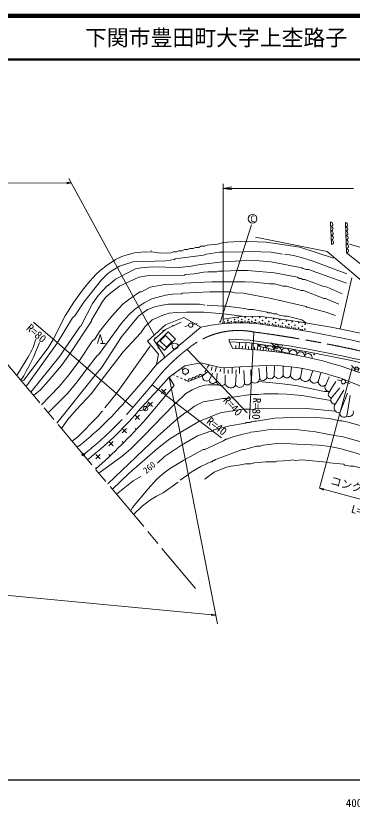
# Model space of a CAD drawing. Units: millimetres, scale not verified. Extents: x -166251861 to 680000, y 20000 to 153676748.
# Drawn here: x 389189 to 466175, y 198715 to 380000 of the extents above; entities that cross this region are included whole.
import ezdxf
from ezdxf.enums import TextEntityAlignment as Align

# ---------------------------------------------------------------- set-up
doc = ezdxf.new("R2010")
doc.units = ezdxf.units.MM
doc.header["$LTSCALE"] = 1000
doc.header["$PDMODE"] = 32
doc.header["$PDSIZE"] = 500
doc.linetypes.add('CHAIN', pattern=[18.5, 12, -1.5, 3.5, -1.5])
for name, color, linetype, lineweight in [('M-BGD', 7, 'Continuous', 13), ('M-BMK', 2, 'CHAIN', 13), ('M-STR-HTXT', 7, 'Continuous', 13), ('M-TTL', 2, 'Continuous', 140), ('M-TTL-BAND', 7, 'Continuous', 25), ('M-TTL-LINE', 7, 'Continuous', 50)]:
    doc.layers.add(name, color=color, linetype=linetype, lineweight=lineweight)
doc.layers.add('M-OTRS', color=6, linetype='Continuous')
doc.layers.add('M-TTL-TXT', color=7, linetype='Continuous')
doc.styles.add('ＭＳ ゴシック', font='')
doc.styles.get('ＭＳ ゴシック').set_extended_font_data('MS Gothic')

# ---------------------------------------------------------------- blocks, each defined once
blk = doc.blocks.new('カーブミラー')
at = {"color": 7, "linetype": 'Continuous', "lineweight": 13}
blk.add_circle((0, 0), 1, dxfattribs=at)
at = {"color": 7, "style": 'ＭＳ ゴシック'}
blk.add_text('C', height=1.47, dxfattribs=at).set_placement((0, 0), align=Align.MIDDLE_CENTER)
blk = doc.blocks.new('針葉樹林')
at = {"color": 7, "linetype": 'Continuous', "lineweight": 13}
for p, q in [((-0.6, -1), (0, 1)), ((0, 1), (0.6, -1)), ((0.1, -1), (1.1, -1))]:
    blk.add_line(p, q, dxfattribs=at)
blk = doc.blocks.new('電話柱1')
at = {"color": 7, "linetype": 'Continuous', "lineweight": 13}
for p, q in [((-1.203, 0.848), (-0.496, 0.14)), ((-0.516, 0.002), (0.484, 0.002)), ((1.475, 0.164), (0.478, 0.078))]:
    blk.add_line(p, q, dxfattribs=at)
blk.add_circle((-0.016, 0.002), 0.5, dxfattribs=at)
blk = doc.blocks.new('open_arrow')
at = {"color": 0, "linetype": 'Continuous', "lineweight": -2}
blk.add_lwpolyline([(7.5, 1.25), (0, 0), (7.5, -1.25)], dxfattribs=at)

msp = doc.modelspace()

# ---------------------------------------------------------------- linework, layer by layer
at = {"layer": 'M-BGD'}
for p, q in [((436004, 310002), (443162, 332119)), ((461225, 332760), (461425, 327620)), ((464630, 332627), (464846, 325685)), ((441986, 328394), (442325, 328309)), ((441986, 328394), (441986, 328140)), ((460424, 326018), (444068, 329289)), ((454223, 327013), (461883, 324499)), ((479033, 323648), (465548, 327720)), ((420058, 326193), (420227, 326193)), ((441478, 325939), (436737, 325854)), ((468435, 319208), (460424, 326018)), ((464846, 325685), (471573, 320410)), ((440801, 323907), (436652, 323653)), ((440039, 321621), (436652, 321536)), ((436652, 319081), (439277, 319081)), ((463441, 308261), (466119, 319994)), ((436652, 316795), (438515, 316795)), ((433012, 313747), (436652, 313493)), ((436652, 313493), (437414, 313493)), ((427678, 310868), (423444, 309175)), ((431561, 308644), (427678, 310868)), ((436665, 310476), (436568, 309469)), ((440772, 311155), (436665, 310476)), ((436737, 311715), (440961, 311187)), ((444710, 311189), (440772, 311155)), ((454686, 310360), (455552, 309667)), ((423444, 309175), (419296, 305449)), ((421412, 300115), (431561, 308644)), ((427069, 309829), (423431, 308126)), ((428740, 309038), (427856, 308855)), ((429713, 309266), (430680, 309521)), ((438052, 309852), (437545, 309807)), ((437568, 309558), (437545, 309807)), ((438075, 309593), (438052, 309852)), ((439086, 309921), (439068, 309919)), ((439093, 309645), (439068, 309919)), ((439606, 309905), (439086, 309921)), ((439599, 309661), (439606, 309905)), ((440618, 309674), (440625, 309924)), ((441134, 309909), (440625, 309924)), ((441127, 309671), (441134, 309909)), ((442144, 309645), (442152, 309895)), ((442660, 309880), (442152, 309895)), ((442652, 309623), (442660, 309880)), ((443669, 309559), (443675, 309784)), ((444184, 309769), (443675, 309784)), ((444177, 309519), (444184, 309769)), ((445185, 309384), (445222, 309627)), ((445725, 309549), (445222, 309627)), ((445689, 309315), (445725, 309549)), ((446697, 309175), (446735, 309422)), ((447238, 309345), (446735, 309422)), ((447201, 309104), (447238, 309345)), ((448208, 308958), (448246, 309205)), ((448749, 309127), (448246, 309205)), ((448711, 308883), (448749, 309127)), ((449718, 308732), (449756, 308979)), ((450259, 308901), (449756, 308979)), ((450221, 308655), (450259, 308901)), ((451226, 308497), (451264, 308744)), ((451767, 308667), (451264, 308744)), ((451729, 308417), (451767, 308667)), ((452733, 308254), (452773, 308512)), ((453276, 308435), (452773, 308512)), ((453235, 308171), (453276, 308435)), ((454239, 308002), (454277, 308249)), ((454780, 308172), (454277, 308249)), ((423431, 308126), (420794, 305790)), ((454741, 307916), (454780, 308172)), ((419296, 305449), (421862, 302477)), ((420794, 305790), (423346, 301740)), ((424884, 304857), (425307, 304941)), ((442762, 305063), (438026, 305320)), ((438051, 305368), (438058, 305919)), ((438877, 303780), (438051, 305368)), ((442816, 305661), (438058, 305919)), ((440277, 303738), (440378, 305192)), ((441730, 303671), (441829, 305114)), ((443134, 303584), (443232, 305002)), ((444493, 303478), (444586, 304823)), ((444764, 304295), (444736, 304803)), ((419973, 304349), (412184, 293427)), ((439528, 303763), (439577, 304465)), ((441005, 303707), (441049, 304339)), ((442433, 303630), (442474, 304217)), ((443815, 303534), (443854, 304099)), ((453464, 302259), (444764, 304295)), ((445152, 303420), (445191, 303985)), ((445808, 303357), (445855, 304039)), ((446445, 303291), (446465, 303582)), ((446993, 303231), (447030, 303765)), ((447630, 303156), (447647, 303399)), ((448266, 303077), (448293, 303469)), ((448813, 303006), (448826, 303193)), ((449449, 302919), (449469, 303198)), ((449996, 302840), (450004, 302958)), ((391552, 301143), (389423, 297630)), ((407866, 302232), (405495, 299184)), ((408120, 302317), (407866, 302232)), ((421862, 302477), (421412, 300115)), ((418806, 296927), (421412, 300115)), ((427909, 299842), (424250, 297201)), ((431536, 300542), (427909, 299842)), ((436308, 299396), (431536, 300542)), ((432922, 299216), (433175, 299647)), ((433175, 299647), (433428, 300079)), ((433428, 300079), (433433, 300087)), ((433905, 298770), (434133, 299597)), ((434788, 298527), (435106, 299685)), ((436308, 299396), (447698, 299969)), ((436872, 298078), (436881, 299425)), ((438694, 298065), (438704, 299517)), ((440369, 298054), (440379, 299601)), ((445003, 296826), (444848, 299304)), ((446629, 297252), (446590, 299691)), ((448333, 297600), (448372, 299769)), ((450386, 297639), (450347, 299730)), ((452090, 297600), (452322, 299498)), ((454336, 297174), (454723, 299149)), ((407358, 297660), (398586, 286696)), ((425505, 297663), (425138, 297829)), ((426416, 297251), (425960, 297457)), ((428016, 297914), (428016, 297660)), ((428694, 296221), (431911, 297491)), ((431911, 297491), (433132, 298510)), ((431911, 297491), (432164, 297922)), ((432417, 298353), (432670, 298785)), ((433423, 296477), (434197, 298142)), ((435088, 296245), (435282, 298065)), ((435938, 298416), (436017, 299075)), ((437141, 295702), (437102, 297716)), ((437783, 298071), (437789, 298926)), ((439503, 295393), (439626, 297872)), ((439566, 298074), (439646, 298922)), ((441517, 295741), (441362, 298762)), ((443066, 296245), (442989, 298878)), ((456505, 296787), (457163, 298684)), ((458402, 296245), (458983, 298142)), ((460126, 295451), (460900, 297329)), ((418806, 296927), (414322, 291733)), ((424250, 297201), (421800, 294369)), ((424250, 297201), (425412, 295325)), ((427327, 296839), (426871, 297045)), ((427762, 296729), (428016, 296559)), ((428238, 296427), (427783, 296633)), ((428694, 296221), (428238, 296427)), ((461055, 293979), (462449, 296225)), ((463692, 296347), (462836, 296630)), ((464649, 296058), (465614, 295795)), ((421800, 294369), (417074, 289263)), ((425412, 295325), (418908, 287565)), ((422500, 294501), (423500, 293501)), ((423500, 294501), (422500, 293501)), ((460698, 293935), (461036, 293935)), ((461423, 292469), (463360, 294812)), ((462333, 291094), (464250, 294211)), ((412184, 293427), (409559, 290209)), ((428115, 293451), (425730, 291225)), ((437753, 292326), (438176, 292411)), ((438600, 292665), (438176, 292411)), ((438600, 292665), (438854, 292665)), ((443087, 293257), (438854, 292665)), ((463321, 289022), (465141, 293534)), ((464986, 288305), (465683, 293030)), ((419500, 291500), (420500, 290501)), ((420500, 291501), (419501, 290501)), ((425476, 291225), (425730, 291225)), ((425476, 291225), (425476, 291056)), ((416500, 288500), (417501, 287500)), ((417500, 288500), (416501, 287500)), ((428270, 289278), (425984, 287500)), ((428270, 289278), (428440, 289278)), ((442833, 289871), (441176, 289871)), ((442833, 289871), (443510, 289786)), ((431064, 287077), (426577, 284367)), ((442748, 286823), (443002, 286907)), ((444188, 287161), (443764, 287161)), ((413501, 285501), (414501, 284500)), ((414500, 285501), (413501, 284500)), ((416500, 285501), (416707, 285294)), ((433604, 284791), (434112, 284875)), ((434536, 285129), (434112, 284875)), ((442579, 284452), (443002, 284621)), ((444442, 284791), (443002, 284621)), ((437245, 283013), (436737, 282674)), ((410501, 282501), (411501, 281500)), ((411501, 282501), (410501, 281501)), ((413500, 282500), (413778, 282223)), ((408501, 279501), (407500, 278500)), ((407501, 279500), (408501, 278501)), ((410500, 279501), (410713, 279288)), ((407501, 276501), (407647, 276354)), ((428355, 274715), (426831, 273615))]:
    msp.add_line(p, q, dxfattribs=at)
at = {"layer": 'M-BGD', "linetype": 'CHAIN'}
msp.add_line((430339, 248804), (385379, 302456), dxfattribs=at)
at = {"layer": 'M-BGD'}
for points in [[(441986, 328394), (437584, 328140), (437245, 327971), (436737, 328055)], [(442325, 328309), (446558, 328140), (454223, 327013)], [(436737, 328055), (435382, 327717), (433012, 327463), (432419, 327209), (431572, 327209), (431064, 326955), (430302, 326955), (429794, 326701), (429032, 326701), (428524, 326447), (427762, 326447), (427254, 326193), (426492, 326193), (425984, 325939), (425222, 325939), (424714, 325685), (422344, 325600), (420820, 325854), (419126, 325939), (417856, 325854), (416332, 325685), (414893, 325346), (413454, 324838), (412014, 324161), (410067, 322891)], [(436737, 325854), (435806, 325854), (432842, 325431), (432165, 325177), (425646, 324330), (425476, 324161), (423529, 323907), (415994, 323653), (412946, 322637), (410998, 321536)], [(441478, 325939), (442918, 326023), (447659, 325854), (450199, 325431)], [(450707, 325431), (452400, 325177), (453332, 324923), (454517, 324669), (457057, 323907), (464931, 320859)], [(410067, 322891), (408458, 321621), (407527, 320774), (405580, 318573), (404225, 316879), (402447, 314424), (400500, 311291), (397706, 305873)], [(436652, 323653), (431403, 323060), (429286, 322637), (426577, 322383), (420396, 322467), (417856, 322298), (416586, 322044), (412014, 319673)], [(440801, 323907), (442071, 323991), (444865, 323907), (447659, 323653), (454686, 322298), (454856, 322129), (455702, 321875), (456210, 321875), (464846, 318742)], [(410998, 321536), (410152, 320859), (408797, 319504), (404733, 314424), (402701, 311291), (402193, 310783), (398637, 305026)], [(436652, 321536), (435552, 321536), (435213, 321367), (433181, 321367), (432165, 321282), (430048, 320859), (428016, 320774), (427762, 320605), (419634, 320520), (417348, 320097), (412946, 318065)], [(440039, 321621), (442240, 321621), (448421, 321113), (453670, 320097), (454009, 319843), (454517, 319843), (454856, 319589), (455364, 319589), (459428, 318065), (460444, 317811), (463915, 316287)], [(400330, 303671), (403802, 308751), (404056, 308921), (406765, 314085), (408120, 316033), (410152, 318234), (410321, 318234), (412014, 319673)], [(436652, 319081), (434028, 319081), (432334, 318996), (427762, 318742), (427339, 318573), (423275, 318488), (419973, 317811), (417941, 316795), (417602, 316795), (414978, 314932)], [(439277, 319081), (441648, 319081), (443764, 318996), (447236, 318573), (448421, 318573), (450368, 318065), (451130, 318065), (454517, 317049), (455025, 317049), (459682, 315271), (460105, 315271), (463153, 313916)], [(412946, 318065), (410914, 316541), (409813, 315525), (409051, 314593), (406511, 310275), (406511, 310021), (401516, 302571)], [(436652, 316795), (433604, 316795), (427339, 316456), (427085, 316287), (425053, 316202), (423444, 316033), (420312, 315186), (418534, 314255), (416332, 312731)], [(438515, 316795), (439362, 316541), (441309, 316456), (447659, 315271), (455618, 313408), (455787, 313239), (459936, 312223), (462391, 311376)], [(414978, 314932), (413792, 314001), (412607, 312815), (411168, 311207), (408374, 307651), (407273, 305957), (406765, 305534), (403632, 300793)], [(432504, 313747), (431234, 313916), (424122, 313916), (422767, 313747), (421243, 313408), (419296, 312731), (417264, 311207)], [(416332, 312731), (414978, 311461), (413369, 309598), (408120, 302317)], [(436737, 311715), (432250, 312138), (428270, 312138), (425900, 312053), (424291, 311884), (422852, 311461), (420396, 310360), (418788, 308836)], [(437414, 313493), (441563, 312985), (442410, 312731), (443510, 312731), (446728, 312138), (446897, 311969), (447659, 311969), (448167, 311715), (448929, 311715), (449437, 311461), (450622, 311207), (451300, 311207), (454686, 310360)], [(417264, 311207), (413369, 306465), (408797, 299353), (407358, 297660)], [(418788, 308836), (417772, 307397), (415740, 305195), (413792, 302994), (408712, 296475)], [(423180, 303351), (425770, 305941), (424086, 307626), (421494, 305034), (423151, 303377)], [(422204, 305569), (423427, 306792), (424886, 305334), (423652, 304100), (422111, 305640)], [(397706, 305873), (396605, 303925), (391017, 296559), (390509, 296305)], [(398637, 305026), (391694, 295289), (391496, 295157)], [(424884, 304857), (425053, 303925), (425561, 303587)], [(425307, 304941), (426069, 304857), (426323, 304603), (426323, 304264)], [(400330, 303671), (399230, 302063), (392643, 293787)], [(426323, 304264), (426154, 303841), (425561, 303587)], [(401516, 302571), (399653, 299861), (396605, 296305), (394827, 294358), (393266, 293044)], [(403632, 300793), (401431, 297829), (399145, 295120), (395076, 290885)], [(405495, 299184), (402955, 295797), (400923, 293427), (396620, 289041)], [(427932, 299269), (427508, 299015), (427339, 299099)], [(427932, 299269), (428524, 299015), (428694, 298761), (428694, 298337), (428355, 297999), (428016, 297914)], [(427339, 299099), (427424, 298168), (427762, 297914), (428016, 297914)], [(399648, 285428), (401008, 287415), (403040, 289786), (406511, 293511), (408712, 296475)], [(444726, 296204), (449606, 295797), (453247, 295289), (459851, 293935), (460698, 293935)], [(428115, 293451), (429540, 294358), (431318, 295120), (432419, 295374), (433266, 295459), (435568, 295459)], [(437753, 292326), (436652, 292326), (432080, 291564), (430048, 290548), (428440, 289278)], [(443087, 293257), (444696, 293257), (445966, 293427), (449268, 293427), (451215, 293342), (454686, 293003), (461278, 291864)], [(425476, 291056), (418364, 283605), (415401, 280727), (413538, 279118), (408202, 275221)], [(409136, 289447), (408882, 289363), (408035, 288262), (403378, 283521), (402069, 282539)], [(441176, 289871), (435975, 289024), (431064, 287077)], [(462358, 289406), (455702, 290040), (443934, 289955), (443510, 289786)], [(425984, 287500), (421582, 283605), (410236, 272768)], [(442748, 286823), (441902, 286823), (441732, 286653), (438176, 286061), (434536, 285129)], [(443764, 287161), (443172, 287077), (443002, 286907)], [(463322, 287246), (460952, 287754), (457819, 288008), (454517, 288093), (448506, 287839), (444188, 287161)], [(463322, 287246), (463915, 287246), (465524, 286823), (468572, 285976), (473652, 284283), (480256, 281404), (484320, 279118)], [(433604, 284791), (430810, 283775), (427085, 281658)], [(444442, 284791), (447405, 285214), (449606, 285299), (453924, 285129), (457819, 284706), (462476, 283775)], [(426577, 284367), (424460, 283097), (421582, 280896), (415147, 275223), (411252, 271498)], [(442579, 284452), (441140, 284198), (438430, 283436), (437584, 283013), (437245, 283013)], [(462476, 283775), (463830, 283605), (468995, 282166), (469334, 281912), (470688, 281658), (474075, 280642), (474329, 280388), (476954, 279626), (477208, 279372), (477546, 279372), (479917, 278356), (480171, 278102), (480510, 278102), (480679, 277848), (480933, 277848), (483388, 276409)], [(427085, 281658), (423190, 279033), (421582, 277509)], [(436737, 282674), (432419, 280642), (432080, 280642), (427678, 278187)], [(461798, 281150), (461121, 281319), (458496, 281658), (453501, 281912), (449606, 282081), (445796, 281658), (445119, 281404), (444272, 281404), (441563, 280642), (441055, 280642), (434874, 278356), (434620, 278102), (434366, 278102), (434112, 277848), (433858, 277848), (431572, 276747), (429286, 275477), (428355, 274715)], [(461798, 281150), (463322, 280896), (466878, 279880), (476107, 276747), (476192, 276578), (477208, 276324), (482118, 274292), (482542, 273869)], [(427678, 278187), (425730, 277086), (424376, 276239), (422852, 275054), (421412, 273784), (419465, 271667), (415909, 267349), (415466, 266552)], [(460952, 277594), (460274, 277763), (454686, 278271), (453247, 278102), (452400, 278271), (451977, 278102), (448929, 278017), (448590, 277848), (446389, 277848), (443849, 277594), (443002, 277340), (441732, 277340), (440208, 277086), (438515, 276832), (437414, 276578), (434620, 275477), (432504, 273953), (432419, 273784)], [(460952, 277594), (464254, 277255), (464423, 277086), (465778, 276832), (466540, 276832), (469842, 275985), (470011, 275816), (472128, 275562), (474414, 274800), (474668, 274546), (481610, 271752), (481780, 271583)], [(417772, 274461), (416078, 273445), (412245, 270396)], [(426323, 273191), (422936, 270736), (421412, 269974), (419804, 268958), (418110, 267688), (416154, 265732)]]:
    msp.add_lwpolyline(points, dxfattribs=at)
for centre, radius in [((435973, 309907), 100), ((437728, 310251), 75), ((438503, 309942), 75), ((439258, 310445), 75), ((440110, 310871), 75), ((440149, 310058), 75), ((440904, 310406), 75), ((441640, 310019), 75), ((441679, 310949), 75), ((442492, 310406), 75), ((443208, 309961), 75), ((443344, 310929), 75), ((444060, 310290), 75), ((445009, 310910), 75), ((445648, 310174), 75), ((446442, 310716), 75), ((447120, 309961), 75), ((448204, 310561), 75), ((449540, 310387), 75), ((451148, 310135), 75), ((429230, 309139), 500), ((436954, 309845), 75), ((444874, 309825), 75), ((446268, 309612), 75), ((447933, 309380), 75), ((448650, 309729), 75), ((449347, 309148), 75), ((450257, 309535), 75), ((450935, 308935), 75), ((451670, 309303), 75), ((452309, 308702), 75), ((452406, 309922), 75), ((453084, 309109), 75), ((453878, 308451), 75), ((453936, 309729), 75), ((454749, 308877), 75), ((455350, 308238), 75), ((455408, 309399), 75), ((455480, 302898), 75), ((457483, 302443), 75), ((464167, 296190), 500)]:
    msp.add_circle(centre, radius, dxfattribs=at)
for centre, radius, start, end in [((461230, 332246), 515, 273.86169, 90.60066), ((464649, 332131), 496, 271.33983, 92.23566), ((461270, 331218), 515, 273.86169, 90.60066), ((461310, 330189), 515, 273.86169, 90.60066), ((464680, 331139), 496, 271.33983, 92.23566), ((464711, 330148), 496, 271.33983, 92.23566), ((461351, 329161), 515, 273.86169, 90.60066), ((461391, 328133), 515, 273.86169, 90.60066), ((464742, 329156), 496, 271.33983, 92.23566), ((464773, 328164), 496, 271.33983, 92.23566), ((464804, 327172), 496, 271.33983, 92.23566), ((464835, 326181), 496, 271.33983, 92.23566), ((414515, 56639), 256334, 69.81916, 83.23504), ((425155, 308933), 150, 25.07442, 205.07442), ((425155, 308933), 75, 25.07442, 205.07442), ((440627, 269259), 40415, 84.95139, 102.96302), ((409491, 45128), 266656, 71.70384, 82.5243), ((423002, 307746), 150, 41.54338, 221.54338), ((423002, 307746), 75, 41.54338, 221.54338), ((351334, 320984), 46058, 327.91119, 339.91608), ((380132, 309212), 13983, 324.75593, 346.50383), ((421131, 306088), 150, 41.54338, 221.54338), ((421131, 306088), 75, 41.54338, 221.54338), ((409491, 45128), 262056, 71.68071, 82.70594), ((409491, 45128), 262656, 71.6838, 82.71073), ((445536, 303670), 993, 12.64974, 141.01906), ((421899, 304036), 150, 122.22127, 302.22127), ((421899, 304036), 75, 122.22127, 302.22127), ((436845, 213572), 90231, 67.57634, 88.70967), ((447331, 303501), 913, 358.70322, 154.96558), ((449097, 303203), 897, 351.7188, 161.95), ((450877, 302968), 899, 340.39702, 173.27178), ((452617, 302561), 899, 340.39702, 173.27178), ((454357, 302154), 899, 344.36197, 173.27178), ((423266, 301867), 150, 122.22127, 302.22127), ((423266, 301867), 75, 122.22127, 302.22127), ((456097, 301747), 899, 346.04395, 169.32206), ((445400, 244590), 55427, 63.61339, 87.62383), ((430681, 297073), 437, 13.2429, 209.83905), ((431486, 297391), 437, 13.2429, 209.83905), ((432878, 297299), 986, 168.77752, 303.53779), ((447408, 297781), 942, 214.18, 348.94027), ((449351, 298047), 1112, 203.70079, 338.46106), ((451246, 297974), 923, 201.31791, 336.07818), ((453302, 297855), 1238, 191.88097, 326.64124), ((429073, 296438), 437, 13.2429, 209.83905), ((429877, 296756), 437, 13.2429, 209.83905), ((434304, 296708), 911, 194.67639, 329.43666), ((436227, 296401), 1150, 187.8231, 322.58337), ((438386, 296040), 1291, 195.14831, 329.90858), ((440437, 295986), 1107, 212.43917, 347.19944), ((442187, 296316), 882, 220.62403, 355.3843), ((443913, 296938), 1095, 219.31911, 354.07938), ((445727, 297377), 911, 217.29626, 352.05653), ((455501, 297432), 1193, 192.49519, 327.25546), ((457567, 296911), 1069, 186.67447, 321.43474), ((459430, 296207), 1028, 177.88556, 312.64583), ((460897, 294908), 943, 144.89551, 279.65578), ((461554, 293300), 842, 126.30991, 261.07018), ((462165, 291971), 893, 146.1233, 280.88357), ((355201, 342612), 78000, 308.00698, 319.2497), ((463259, 290264), 1243, 138.10399, 272.86426), ((355304, 342430), 81500, 308.11786, 319.2497), ((464303, 289011), 982, 179.34092, 314.10119), ((465448, 289214), 1019, 243.02932, 17.78959), ((305477, 389777), 152690, 311.90603, 317.99529)]:
    msp.add_arc(centre, radius, start, end, dxfattribs=at)
at = {"layer": 'M-BMK'}
msp.add_line((420396, 295459), (415938, 290244), dxfattribs=at)
for centre, radius, start, end in [((440124, 289921), 18000, 78.60576, 129.76948), ((409491, 45128), 264656, 76.29781, 82.57759), ((452627, 271770), 40000, 126.90262, 143.68502), ((355304, 342430), 80000, 308.08487, 319.2497)]:
    msp.add_arc(centre, radius, start, end, dxfattribs=at)
at = {"layer": 'M-OTRS'}
msp.add_point((404650, 279463), dxfattribs=at)
at = {"layer": 'M-STR-HTXT'}
for p, q in [((420752, 306967), (401353, 342707)), ((295061, 341580), (401895, 341708)), ((436665, 310476), (436665, 341476)), ((436665, 340476), (466449, 340476)), ((393230, 309848), (415938, 290244)), ((443680, 307566), (442703, 287590)), ((428385, 303566), (442148, 289056)), ((466149, 299347), (458668, 271778)), ((424250, 297201), (435336, 240684)), ((420396, 295459), (436291, 283319)), ((458668, 271778), (481617, 265551)), ((434939, 242693), (278320, 257635))]:
    msp.add_line(p, q, dxfattribs=at)
at = {"layer": 'M-TTL'}
msp.add_line((680000, 380000), (40000, 380000), dxfattribs=at)
at = {"layer": 'M-TTL-BAND'}
msp.add_line((40000, 205000), (579000, 205000), dxfattribs=at)
at = {"layer": 'M-TTL-LINE'}
msp.add_line((40000, 370000), (680000, 370000), dxfattribs=at)

# ---------------------------------------------------------------- block references
at = {"layer": 'M-BGD', "xscale": 1000, "yscale": 1000}
for name, p, rotation in [('カーブミラー', (443383, 333516), 359.23206), ('針葉樹林', (408516, 305959), 359.23206), ('電話柱1', (418881, 290044), 56.05028)]:
    msp.add_blockref(name, p, dxfattribs=dict(at, rotation=rotation))
for p in [(448811, 304234), (467212, 299038)]:
    msp.add_blockref('電話柱1', p, dxfattribs=at)
at = {"layer": 'M-STR-HTXT', "xscale": 133, "yscale": 133}
for p, rotation in [((401895, 341708), 180.1), ((458668, 271778), 344.8), ((434939, 242693), 174.6)]:
    msp.add_blockref('open_arrow', p, dxfattribs=dict(at, rotation=rotation))
at = {"layer": 'M-STR-HTXT', "xscale": 267, "yscale": 267}
msp.add_blockref('open_arrow', (436665, 340476), dxfattribs=at)

# ---------------------------------------------------------------- texts
at = {"layer": 'M-BGD', "style": 'ＭＳ ゴシック'}
msp.add_text('260', height=1466, rotation=39.883, dxfattribs=at).set_placement((420486, 275619), align=Align.BOTTOM_CENTER)
at = {"layer": 'M-STR-HTXT', "style": 'ＭＳ ゴシック'}
msp.add_text('R=80', height=1833, rotation=319.195, dxfattribs=at).set_placement((391060, 307789), align=Align.BOTTOM_LEFT)
for s, rotation, p in [('R=40', 312.646, (439445, 287753)), ('R=80', 267.2, (442703, 287590)), ('R=40', 322.478, (436291, 283319))]:
    msp.add_text(s, height=1833, rotation=rotation, dxfattribs=at).set_placement(p, align=Align.BOTTOM_RIGHT)
for s, p in [('コンクリート擁壁', (470560, 269595)), ('L=24.0', (469257, 264734))]:
    msp.add_text(s, height=1833, rotation=345, dxfattribs=at).set_placement(p, align=Align.BOTTOM_CENTER)
at = {"layer": 'M-TTL-BAND', "style": 'ＭＳ ゴシック'}
msp.add_text('400.0', height=1833, dxfattribs=at).set_placement((467844, 198195), align=Align.BOTTOM_CENTER)
at = {"layer": 'M-TTL-TXT', "style": 'ＭＳ ゴシック'}
msp.add_text('下関市豊田町大字上杢路子', height=3666, dxfattribs=at).set_placement((405024, 375000), align=Align.MIDDLE_LEFT)

doc.saveas('drawing.dxf')
